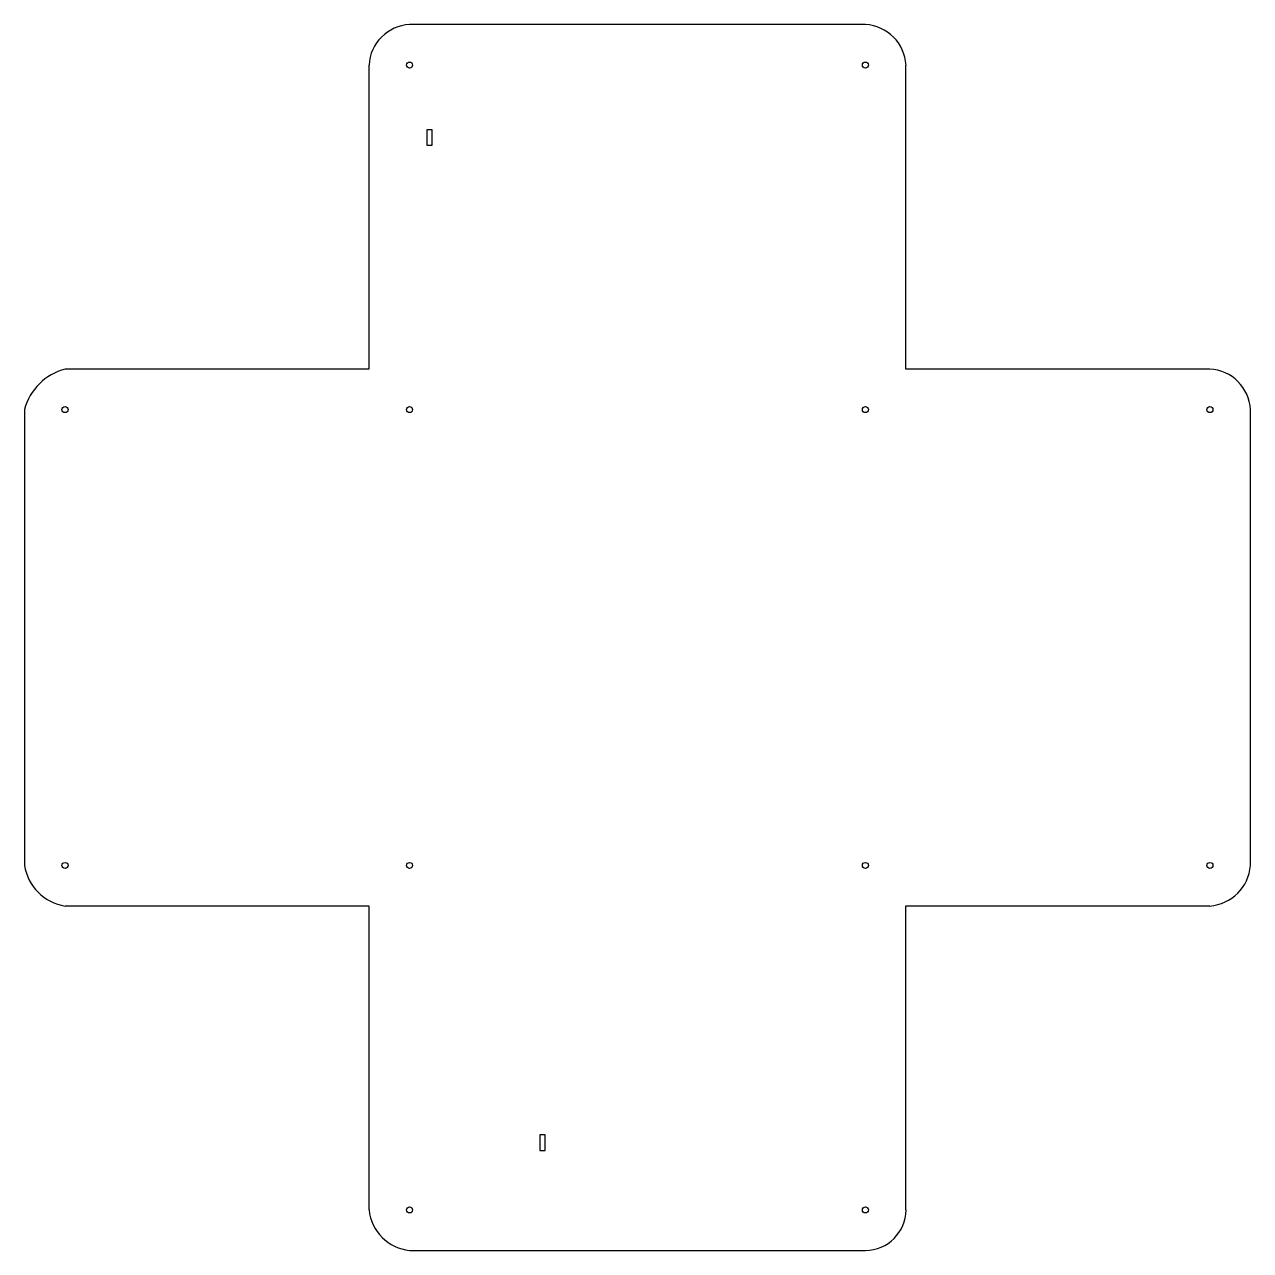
# Model space of a CAD drawing. Header units: millimetres. Extents: x 1990 to 2595, y 1357 to 1962.
import ezdxf

# ---------------------------------------------------------------- set-up
doc = ezdxf.new("R2010")
doc.units = ezdxf.units.MM

msp = doc.modelspace()

# ---------------------------------------------------------------- linework, layer by layer
at = {"color": 7, "linetype": 'Continuous', "lineweight": 25}
for p, q in [((2404.54, 1962.09), (2179.54, 1962.09)), ((2159.54, 1942.09), (2159.54, 1792.09)), ((2424.54, 1792.09), (2424.54, 1942.09)), ((2188.08, 1910.14), (2188.08, 1902.49)), ((2190.78, 1910.14), (2188.08, 1910.14)), ((2190.78, 1902.49), (2190.78, 1910.14)), ((2188.08, 1902.49), (2190.78, 1902.49)), ((2159.54, 1792.09), (2009.54, 1792.09)), ((2574.54, 1792.09), (2424.54, 1792.09)), ((1989.54, 1772.09), (1989.54, 1547.09)), ((2594.54, 1547.09), (2594.54, 1772.09)), ((2009.54, 1527.09), (2159.54, 1527.09)), ((2159.54, 1527.09), (2159.54, 1377.09)), ((2424.54, 1527.09), (2574.54, 1527.09)), ((2424.54, 1377.09), (2424.54, 1527.09)), ((2243.84, 1414.14), (2243.84, 1406.49)), ((2246.54, 1414.14), (2243.84, 1414.14)), ((2246.54, 1406.49), (2246.54, 1414.14)), ((2243.84, 1406.49), (2246.54, 1406.49)), ((2179.54, 1357.09), (2404.54, 1357.09))]:
    msp.add_line(p, q, dxfattribs=at)
for centre in [(2179.54, 1942.09), (2404.54, 1942.09), (2009.54, 1772.09), (2179.54, 1772.09), (2404.54, 1772.09), (2574.54, 1772.09), (2009.54, 1547.09), (2179.54, 1547.09), (2404.54, 1547.09), (2574.54, 1547.09), (2179.54, 1377.09), (2404.54, 1377.09)]:
    msp.add_circle(centre, 1.5, dxfattribs=at)
for centre, radius, start, end in [((2180.74, 1940.9), 21.23, 93.21834, 176.78166), ((2403.26, 1940.8), 21.33, 3.46002, 86.53999), ((2016.9, 1764.73), 28.33, 105.05256, 164.94744), ((2573.3, 1770.84), 21.28, 3.35714, 86.64286), ((2013.31, 1550.86), 24.07, 189.00874, 260.99126), ((2572.82, 1548.81), 21.79, 274.53523, 355.46477), ((2181.91, 1379.46), 22.49, 186.0382, 263.96179), ((2404.35, 1377.29), 20.2, 270.55174, 359.44826)]:
    msp.add_arc(centre, radius, start, end, dxfattribs=at)

doc.saveas('drawing.dxf')
